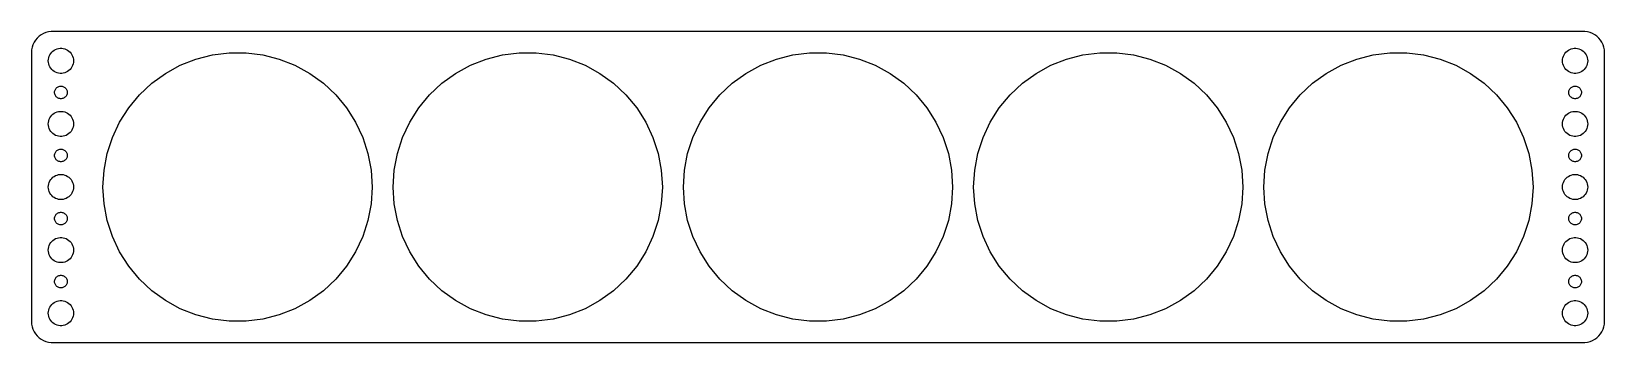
# Model space of a CAD drawing. Header units: metres. Extents: x -187 to 187, y -37 to 37.
import ezdxf

# ---------------------------------------------------------------- set-up
doc = ezdxf.new("R2010")
doc.units = ezdxf.units.M

msp = doc.modelspace()

# ---------------------------------------------------------------- linework, layer by layer
for p, q in [((-186.649, 33.8406), (-186.843, 33.2434)), ((-186.382, 34.4088), (-186.649, 33.8406)), ((-186.045, 34.9389), (-186.382, 34.4088)), ((-185.645, 35.4227), (-186.045, 34.9389)), ((-185.187, 35.8526), (-185.645, 35.4227)), ((-184.679, 36.2216), (-185.187, 35.8526)), ((-184.129, 36.5241), (-184.679, 36.2216)), ((-183.545, 36.7553), (-184.129, 36.5241)), ((-182.937, 36.9114), (-183.545, 36.7553)), ((-182.314, 36.9901), (-182.937, 36.9114)), ((182.314, 36.9901), (-182.314, 36.9901)), ((182.937, 36.9114), (182.314, 36.9901)), ((183.545, 36.7553), (182.937, 36.9114)), ((184.129, 36.5241), (183.545, 36.7553)), ((184.679, 36.2216), (184.129, 36.5241)), ((185.187, 35.8526), (184.679, 36.2216)), ((185.645, 35.4227), (185.187, 35.8526)), ((186.045, 34.9389), (185.645, 35.4227)), ((186.382, 34.4088), (186.045, 34.9389)), ((186.649, 33.8406), (186.382, 34.4088)), ((186.843, 33.2434), (186.649, 33.8406)), ((-186.961, 32.6267), (-187, 32)), ((-187, 32), (-187, -32)), ((-186.843, 33.2434), (-186.961, 32.6267)), ((-183, 30), (-182.976, 30.376)), ((-182.976, 29.624), (-183, 30)), ((-182.976, 30.376), (-182.906, 30.7461)), ((-182.906, 30.7461), (-182.789, 31.1044)), ((-182.789, 31.1044), (-182.629, 31.4453)), ((-182.629, 31.4453), (-182.427, 31.7634)), ((-182.427, 31.7634), (-182.187, 32.0536)), ((-182.187, 32.0536), (-181.912, 32.3115)), ((-181.912, 32.3115), (-181.607, 32.533)), ((-181.607, 32.533), (-181.277, 32.7145)), ((-181.277, 32.7145), (-180.927, 32.8532)), ((-180.927, 32.8532), (-180.562, 32.9469)), ((-180.562, 32.9469), (-180.188, 32.9941)), ((-180.188, 32.9941), (-179.812, 32.9941)), ((-179.812, 32.9941), (-179.438, 32.9469)), ((-179.438, 32.9469), (-179.073, 32.8532)), ((-179.073, 32.8532), (-178.723, 32.7145)), ((-178.723, 32.7145), (-178.393, 32.533)), ((-178.393, 32.533), (-178.088, 32.3115)), ((-178.088, 32.3115), (-177.813, 32.0536)), ((-177.813, 32.0536), (-177.573, 31.7634)), ((-177.573, 31.7634), (-177.371, 31.4453)), ((-177.371, 31.4453), (-177.211, 31.1044)), ((-177.211, 31.1044), (-177.094, 30.7461)), ((-177.094, 30.7461), (-177.024, 30.376)), ((-177.024, 30.376), (-177, 30)), ((-177, 30), (-177.024, 29.624)), ((-151.625, 28.9545), (-147.889, 30.4338)), ((-147.889, 30.4338), (-143.996, 31.4332)), ((-143.996, 31.4332), (-140.009, 31.9368)), ((-140.009, 31.9368), (-135.991, 31.9368)), ((-135.991, 31.9368), (-132.004, 31.4332)), ((-132.004, 31.4332), (-128.111, 30.4338)), ((-128.111, 30.4338), (-124.375, 28.9545)), ((-82.6249, 28.9545), (-78.8885, 30.4338)), ((-78.8885, 30.4338), (-74.9962, 31.4332)), ((-74.9962, 31.4332), (-71.0093, 31.9368)), ((-71.0093, 31.9368), (-66.9907, 31.9368)), ((-66.9907, 31.9368), (-63.0038, 31.4332)), ((-63.0038, 31.4332), (-59.1115, 30.4338)), ((-59.1115, 30.4338), (-55.3751, 28.9545)), ((-13.6249, 28.9545), (-9.88853, 30.4338)), ((-9.88853, 30.4338), (-5.9962, 31.4332)), ((-5.9962, 31.4332), (-2.00929, 31.9368)), ((-2.00929, 31.9368), (2.00929, 31.9368)), ((2.00929, 31.9368), (5.9962, 31.4332)), ((5.9962, 31.4332), (9.88853, 30.4338)), ((9.88853, 30.4338), (13.6249, 28.9545)), ((55.3751, 28.9545), (59.1115, 30.4338)), ((59.1115, 30.4338), (63.0038, 31.4332)), ((63.0038, 31.4332), (66.9907, 31.9368)), ((66.9907, 31.9368), (71.0093, 31.9368)), ((71.0093, 31.9368), (74.9962, 31.4332)), ((74.9962, 31.4332), (78.8885, 30.4338)), ((78.8885, 30.4338), (82.6249, 28.9545)), ((124.375, 28.9545), (128.111, 30.4338)), ((128.111, 30.4338), (132.004, 31.4332)), ((132.004, 31.4332), (135.991, 31.9368)), ((135.991, 31.9368), (140.009, 31.9368)), ((140.009, 31.9368), (143.996, 31.4332)), ((143.996, 31.4332), (147.889, 30.4338)), ((147.889, 30.4338), (151.625, 28.9545)), ((177, 30), (177.024, 30.376)), ((177.024, 29.624), (177, 30)), ((177.024, 30.376), (177.094, 30.7461)), ((177.094, 30.7461), (177.211, 31.1044)), ((177.211, 31.1044), (177.371, 31.4453)), ((177.371, 31.4453), (177.573, 31.7634)), ((177.573, 31.7634), (177.813, 32.0536)), ((177.813, 32.0536), (178.088, 32.3115)), ((178.088, 32.3115), (178.393, 32.533)), ((178.393, 32.533), (178.723, 32.7145)), ((178.723, 32.7145), (179.073, 32.8532)), ((179.073, 32.8532), (179.438, 32.9469)), ((179.438, 32.9469), (179.812, 32.9941)), ((179.812, 32.9941), (180.188, 32.9941)), ((180.188, 32.9941), (180.562, 32.9469)), ((180.562, 32.9469), (180.927, 32.8532)), ((180.927, 32.8532), (181.277, 32.7145)), ((181.277, 32.7145), (181.607, 32.533)), ((181.607, 32.533), (181.912, 32.3115)), ((181.912, 32.3115), (182.187, 32.0536)), ((182.187, 32.0536), (182.427, 31.7634)), ((182.427, 31.7634), (182.629, 31.4453)), ((182.629, 31.4453), (182.789, 31.1044)), ((182.789, 31.1044), (182.906, 30.7461)), ((182.906, 30.7461), (182.976, 30.376)), ((182.976, 30.376), (183, 30)), ((183, 30), (182.976, 29.624)), ((186.961, 32.6267), (186.843, 33.2434)), ((187, 32), (186.961, 32.6267)), ((187, -32), (187, 32)), ((-182.906, 29.2539), (-182.976, 29.624)), ((-182.789, 28.8956), (-182.906, 29.2539)), ((-182.629, 28.5547), (-182.789, 28.8956)), ((-182.427, 28.2366), (-182.629, 28.5547)), ((-182.187, 27.9464), (-182.427, 28.2366)), ((-181.912, 27.6884), (-182.187, 27.9464)), ((-181.607, 27.467), (-181.912, 27.6884)), ((-181.277, 27.2855), (-181.607, 27.467)), ((-180.927, 27.1468), (-181.277, 27.2855)), ((-180.562, 27.0531), (-180.927, 27.1468)), ((-180.188, 27.0059), (-180.562, 27.0531)), ((-179.812, 27.0059), (-180.188, 27.0059)), ((-179.438, 27.0531), (-179.812, 27.0059)), ((-179.073, 27.1468), (-179.438, 27.0531)), ((-178.723, 27.2855), (-179.073, 27.1468)), ((-178.393, 27.467), (-178.723, 27.2855)), ((-178.088, 27.6884), (-178.393, 27.467)), ((-177.813, 27.9464), (-178.088, 27.6884)), ((-177.573, 28.2366), (-177.813, 27.9464)), ((-177.371, 28.5547), (-177.573, 28.2366)), ((-177.211, 28.8956), (-177.371, 28.5547)), ((-177.094, 29.2539), (-177.211, 28.8956)), ((-177.024, 29.624), (-177.094, 29.2539)), ((-158.398, 24.6564), (-155.146, 27.0185)), ((-155.146, 27.0185), (-151.625, 28.9545)), ((-124.375, 28.9545), (-120.854, 27.0185)), ((-120.854, 27.0185), (-117.602, 24.6564)), ((-89.3976, 24.6564), (-86.1465, 27.0185)), ((-86.1465, 27.0185), (-82.6249, 28.9545)), ((-55.3751, 28.9545), (-51.8535, 27.0185)), ((-51.8535, 27.0185), (-48.6024, 24.6564)), ((-20.3976, 24.6564), (-17.1465, 27.0185)), ((-17.1465, 27.0185), (-13.6249, 28.9545)), ((13.6249, 28.9545), (17.1465, 27.0185)), ((17.1465, 27.0185), (20.3976, 24.6564)), ((48.6024, 24.6564), (51.8535, 27.0185)), ((51.8535, 27.0185), (55.3751, 28.9545)), ((82.6249, 28.9545), (86.1465, 27.0185)), ((86.1465, 27.0185), (89.3976, 24.6564)), ((117.602, 24.6564), (120.854, 27.0185)), ((120.854, 27.0185), (124.375, 28.9545)), ((151.625, 28.9545), (155.146, 27.0185)), ((155.146, 27.0185), (158.398, 24.6564)), ((177.094, 29.2539), (177.024, 29.624)), ((177.211, 28.8956), (177.094, 29.2539)), ((177.371, 28.5547), (177.211, 28.8956)), ((177.573, 28.2366), (177.371, 28.5547)), ((177.813, 27.9464), (177.573, 28.2366)), ((178.088, 27.6884), (177.813, 27.9464)), ((178.393, 27.467), (178.088, 27.6884)), ((178.723, 27.2855), (178.393, 27.467)), ((179.073, 27.1468), (178.723, 27.2855)), ((179.438, 27.0531), (179.073, 27.1468)), ((179.812, 27.0059), (179.438, 27.0531)), ((180.188, 27.0059), (179.812, 27.0059)), ((180.562, 27.0531), (180.188, 27.0059)), ((180.927, 27.1468), (180.562, 27.0531)), ((181.277, 27.2855), (180.927, 27.1468)), ((181.607, 27.467), (181.277, 27.2855)), ((181.912, 27.6884), (181.607, 27.467)), ((182.187, 27.9464), (181.912, 27.6884)), ((182.427, 28.2366), (182.187, 27.9464)), ((182.629, 28.5547), (182.427, 28.2366)), ((182.789, 28.8956), (182.629, 28.5547)), ((182.906, 29.2539), (182.789, 28.8956)), ((182.976, 29.624), (182.906, 29.2539)), ((-181.5, 22.5), (-181.488, 22.688)), ((-181.488, 22.312), (-181.5, 22.5)), ((-181.488, 22.688), (-181.453, 22.873)), ((-181.453, 22.873), (-181.395, 23.0522)), ((-181.395, 23.0522), (-181.314, 23.2226)), ((-181.314, 23.2226), (-181.214, 23.3817)), ((-181.214, 23.3817), (-181.093, 23.5268)), ((-181.093, 23.5268), (-180.956, 23.6558)), ((-180.956, 23.6558), (-180.804, 23.7665)), ((-180.804, 23.7665), (-180.639, 23.8572)), ((-180.639, 23.8572), (-180.464, 23.9266)), ((-180.464, 23.9266), (-180.281, 23.9734)), ((-180.281, 23.9734), (-180.094, 23.997)), ((-180.094, 23.997), (-179.906, 23.997)), ((-179.906, 23.997), (-179.719, 23.9734)), ((-179.719, 23.9734), (-179.536, 23.9266)), ((-179.536, 23.9266), (-179.361, 23.8572)), ((-179.361, 23.8572), (-179.196, 23.7665)), ((-179.196, 23.7665), (-179.044, 23.6558)), ((-179.044, 23.6558), (-178.907, 23.5268)), ((-178.907, 23.5268), (-178.786, 23.3817)), ((-178.786, 23.3817), (-178.686, 23.2226)), ((-178.686, 23.2226), (-178.605, 23.0522)), ((-178.605, 23.0522), (-178.547, 22.873)), ((-178.547, 22.873), (-178.512, 22.688)), ((-178.512, 22.688), (-178.5, 22.5)), ((-178.5, 22.5), (-178.512, 22.312)), ((-161.327, 21.9055), (-158.398, 24.6564)), ((-117.602, 24.6564), (-114.673, 21.9055)), ((-92.327, 21.9055), (-89.3976, 24.6564)), ((-48.6024, 24.6564), (-45.673, 21.9055)), ((-23.327, 21.9055), (-20.3976, 24.6564)), ((20.3976, 24.6564), (23.327, 21.9055)), ((45.673, 21.9055), (48.6024, 24.6564)), ((89.3976, 24.6564), (92.327, 21.9055)), ((114.673, 21.9055), (117.602, 24.6564)), ((158.398, 24.6564), (161.327, 21.9055)), ((178.5, 22.5), (178.512, 22.688)), ((178.512, 22.312), (178.5, 22.5)), ((178.512, 22.688), (178.547, 22.873)), ((178.547, 22.873), (178.605, 23.0522)), ((178.605, 23.0522), (178.686, 23.2226)), ((178.686, 23.2226), (178.786, 23.3817)), ((178.786, 23.3817), (178.907, 23.5268)), ((178.907, 23.5268), (179.044, 23.6558)), ((179.044, 23.6558), (179.196, 23.7665)), ((179.196, 23.7665), (179.361, 23.8572)), ((179.361, 23.8572), (179.536, 23.9266)), ((179.536, 23.9266), (179.719, 23.9734)), ((179.719, 23.9734), (179.906, 23.997)), ((179.906, 23.997), (180.094, 23.997)), ((180.094, 23.997), (180.281, 23.9734)), ((180.281, 23.9734), (180.464, 23.9266)), ((180.464, 23.9266), (180.639, 23.8572)), ((180.639, 23.8572), (180.804, 23.7665)), ((180.804, 23.7665), (180.956, 23.6558)), ((180.956, 23.6558), (181.093, 23.5268)), ((181.093, 23.5268), (181.214, 23.3817)), ((181.214, 23.3817), (181.314, 23.2226)), ((181.314, 23.2226), (181.395, 23.0522)), ((181.395, 23.0522), (181.453, 22.873)), ((181.453, 22.873), (181.488, 22.688)), ((181.488, 22.688), (181.5, 22.5)), ((181.5, 22.5), (181.488, 22.312)), ((-181.453, 22.127), (-181.488, 22.312)), ((-181.395, 21.9478), (-181.453, 22.127)), ((-181.314, 21.7774), (-181.395, 21.9478)), ((-181.214, 21.6183), (-181.314, 21.7774)), ((-181.093, 21.4732), (-181.214, 21.6183)), ((-180.956, 21.3442), (-181.093, 21.4732)), ((-180.804, 21.2335), (-180.956, 21.3442)), ((-180.639, 21.1427), (-180.804, 21.2335)), ((-180.464, 21.0734), (-180.639, 21.1427)), ((-180.281, 21.0266), (-180.464, 21.0734)), ((-180.094, 21.003), (-180.281, 21.0266)), ((-179.906, 21.003), (-180.094, 21.003)), ((-179.719, 21.0266), (-179.906, 21.003)), ((-179.536, 21.0734), (-179.719, 21.0266)), ((-179.361, 21.1427), (-179.536, 21.0734)), ((-179.196, 21.2335), (-179.361, 21.1427)), ((-179.044, 21.3442), (-179.196, 21.2335)), ((-178.907, 21.4732), (-179.044, 21.3442)), ((-178.786, 21.6183), (-178.907, 21.4732)), ((-178.686, 21.7774), (-178.786, 21.6183)), ((-178.605, 21.9478), (-178.686, 21.7774)), ((-178.547, 22.127), (-178.605, 21.9478)), ((-178.512, 22.312), (-178.547, 22.127)), ((-166.042, 15.4161), (-163.889, 18.8091)), ((-163.889, 18.8091), (-161.327, 21.9055)), ((-114.673, 21.9055), (-112.111, 18.8091)), ((-112.111, 18.8091), (-109.958, 15.4161)), ((-97.0418, 15.4161), (-94.8885, 18.8091)), ((-94.8885, 18.8091), (-92.327, 21.9055)), ((-45.673, 21.9055), (-43.1115, 18.8091)), ((-43.1115, 18.8091), (-40.9582, 15.4161)), ((-28.0418, 15.4161), (-25.8885, 18.8091)), ((-25.8885, 18.8091), (-23.327, 21.9055)), ((23.327, 21.9055), (25.8885, 18.8091)), ((25.8885, 18.8091), (28.0418, 15.4161)), ((40.9582, 15.4161), (43.1115, 18.8091)), ((43.1115, 18.8091), (45.673, 21.9055)), ((92.327, 21.9055), (94.8885, 18.8091)), ((94.8885, 18.8091), (97.0418, 15.4161)), ((109.958, 15.4161), (112.111, 18.8091)), ((112.111, 18.8091), (114.673, 21.9055)), ((161.327, 21.9055), (163.889, 18.8091)), ((163.889, 18.8091), (166.042, 15.4161)), ((178.547, 22.127), (178.512, 22.312)), ((178.605, 21.9478), (178.547, 22.127)), ((178.686, 21.7774), (178.605, 21.9478)), ((178.786, 21.6183), (178.686, 21.7774)), ((178.907, 21.4732), (178.786, 21.6183)), ((179.044, 21.3442), (178.907, 21.4732)), ((179.196, 21.2335), (179.044, 21.3442)), ((179.361, 21.1427), (179.196, 21.2335)), ((179.536, 21.0734), (179.361, 21.1427)), ((179.719, 21.0266), (179.536, 21.0734)), ((179.906, 21.003), (179.719, 21.0266)), ((180.094, 21.003), (179.906, 21.003)), ((180.281, 21.0266), (180.094, 21.003)), ((180.464, 21.0734), (180.281, 21.0266)), ((180.639, 21.1427), (180.464, 21.0734)), ((180.804, 21.2335), (180.639, 21.1427)), ((180.956, 21.3442), (180.804, 21.2335)), ((181.093, 21.4732), (180.956, 21.3442)), ((181.214, 21.6183), (181.093, 21.4732)), ((181.314, 21.7774), (181.214, 21.6183)), ((181.395, 21.9478), (181.314, 21.7774)), ((181.453, 22.127), (181.395, 21.9478)), ((181.488, 22.312), (181.453, 22.127)), ((-183, 15), (-182.976, 15.376)), ((-182.976, 14.624), (-183, 15)), ((-182.976, 15.376), (-182.906, 15.7461)), ((-182.906, 15.7461), (-182.789, 16.1044)), ((-182.789, 16.1044), (-182.629, 16.4453)), ((-182.629, 16.4453), (-182.427, 16.7634)), ((-182.427, 16.7634), (-182.187, 17.0536)), ((-182.187, 17.0536), (-181.912, 17.3115)), ((-181.912, 17.3115), (-181.607, 17.533)), ((-181.607, 17.533), (-181.277, 17.7145)), ((-181.277, 17.7145), (-180.927, 17.8532)), ((-180.927, 17.8532), (-180.562, 17.9469)), ((-180.562, 17.9469), (-180.188, 17.9941)), ((-180.188, 17.9941), (-179.812, 17.9941)), ((-179.812, 17.9941), (-179.438, 17.9469)), ((-179.438, 17.9469), (-179.073, 17.8532)), ((-179.073, 17.8532), (-178.723, 17.7145)), ((-178.723, 17.7145), (-178.393, 17.533)), ((-178.393, 17.533), (-178.088, 17.3115)), ((-178.088, 17.3115), (-177.813, 17.0536)), ((-177.813, 17.0536), (-177.573, 16.7634)), ((-177.573, 16.7634), (-177.371, 16.4453)), ((-177.371, 16.4453), (-177.211, 16.1044)), ((-177.211, 16.1044), (-177.094, 15.7461)), ((-177.094, 15.7461), (-177.024, 15.376)), ((-177.024, 15.376), (-177, 15)), ((-177, 15), (-177.024, 14.624)), ((-167.753, 11.78), (-166.042, 15.4161)), ((-109.958, 15.4161), (-108.247, 11.78)), ((-98.7528, 11.78), (-97.0418, 15.4161)), ((-40.9582, 15.4161), (-39.2471, 11.78)), ((-29.7528, 11.78), (-28.0418, 15.4161)), ((28.0418, 15.4161), (29.7528, 11.78)), ((39.2471, 11.78), (40.9582, 15.4161)), ((97.0418, 15.4161), (98.7528, 11.78)), ((108.247, 11.78), (109.958, 15.4161)), ((166.042, 15.4161), (167.753, 11.78)), ((177, 15), (177.024, 15.376)), ((177.024, 14.624), (177, 15)), ((177.024, 15.376), (177.094, 15.7461)), ((177.094, 15.7461), (177.211, 16.1044)), ((177.211, 16.1044), (177.371, 16.4453)), ((177.371, 16.4453), (177.573, 16.7634)), ((177.573, 16.7634), (177.813, 17.0536)), ((177.813, 17.0536), (178.088, 17.3115)), ((178.088, 17.3115), (178.393, 17.533)), ((178.393, 17.533), (178.723, 17.7145)), ((178.723, 17.7145), (179.073, 17.8532)), ((179.073, 17.8532), (179.438, 17.9469)), ((179.438, 17.9469), (179.812, 17.9941)), ((179.812, 17.9941), (180.188, 17.9941)), ((180.188, 17.9941), (180.562, 17.9469)), ((180.562, 17.9469), (180.927, 17.8532)), ((180.927, 17.8532), (181.277, 17.7145)), ((181.277, 17.7145), (181.607, 17.533)), ((181.607, 17.533), (181.912, 17.3115)), ((181.912, 17.3115), (182.187, 17.0536)), ((182.187, 17.0536), (182.427, 16.7634)), ((182.427, 16.7634), (182.629, 16.4453)), ((182.629, 16.4453), (182.789, 16.1044)), ((182.789, 16.1044), (182.906, 15.7461)), ((182.906, 15.7461), (182.976, 15.376)), ((182.976, 15.376), (183, 15)), ((183, 15), (182.976, 14.624)), ((-182.906, 14.2539), (-182.976, 14.624)), ((-182.789, 13.8956), (-182.906, 14.2539)), ((-182.629, 13.5547), (-182.789, 13.8956)), ((-182.427, 13.2366), (-182.629, 13.5547)), ((-182.187, 12.9464), (-182.427, 13.2366)), ((-181.912, 12.6884), (-182.187, 12.9464)), ((-181.607, 12.467), (-181.912, 12.6884)), ((-181.277, 12.2855), (-181.607, 12.467)), ((-180.927, 12.1468), (-181.277, 12.2855)), ((-180.562, 12.0531), (-180.927, 12.1468)), ((-180.188, 12.0059), (-180.562, 12.0531)), ((-179.812, 12.0059), (-180.188, 12.0059)), ((-179.438, 12.0531), (-179.812, 12.0059)), ((-179.073, 12.1468), (-179.438, 12.0531)), ((-178.723, 12.2855), (-179.073, 12.1468)), ((-178.393, 12.467), (-178.723, 12.2855)), ((-178.088, 12.6884), (-178.393, 12.467)), ((-177.813, 12.9464), (-178.088, 12.6884)), ((-177.573, 13.2366), (-177.813, 12.9464)), ((-177.371, 13.5547), (-177.573, 13.2366)), ((-177.211, 13.8956), (-177.371, 13.5547)), ((-177.094, 14.2539), (-177.211, 13.8956)), ((-177.024, 14.624), (-177.094, 14.2539)), ((-168.995, 7.95807), (-167.753, 11.78)), ((-108.247, 11.78), (-107.005, 7.95807)), ((-99.9947, 7.95807), (-98.7528, 11.78)), ((-39.2471, 11.78), (-38.0053, 7.95807)), ((-30.9947, 7.95807), (-29.7528, 11.78)), ((29.7528, 11.78), (30.9947, 7.95807)), ((38.0053, 7.95807), (39.2471, 11.78)), ((98.7528, 11.78), (99.9947, 7.95807)), ((107.005, 7.95807), (108.247, 11.78)), ((167.753, 11.78), (168.995, 7.95807)), ((177.094, 14.2539), (177.024, 14.624)), ((177.211, 13.8956), (177.094, 14.2539)), ((177.371, 13.5547), (177.211, 13.8956)), ((177.573, 13.2366), (177.371, 13.5547)), ((177.813, 12.9464), (177.573, 13.2366)), ((178.088, 12.6884), (177.813, 12.9464)), ((178.393, 12.467), (178.088, 12.6884)), ((178.723, 12.2855), (178.393, 12.467)), ((179.073, 12.1468), (178.723, 12.2855)), ((179.438, 12.0531), (179.073, 12.1468)), ((179.812, 12.0059), (179.438, 12.0531)), ((180.188, 12.0059), (179.812, 12.0059)), ((180.562, 12.0531), (180.188, 12.0059)), ((180.927, 12.1468), (180.562, 12.0531)), ((181.277, 12.2855), (180.927, 12.1468)), ((181.607, 12.467), (181.277, 12.2855)), ((181.912, 12.6884), (181.607, 12.467)), ((182.187, 12.9464), (181.912, 12.6884)), ((182.427, 13.2366), (182.187, 12.9464)), ((182.629, 13.5547), (182.427, 13.2366)), ((182.789, 13.8956), (182.629, 13.5547)), ((182.906, 14.2539), (182.789, 13.8956)), ((182.976, 14.624), (182.906, 14.2539)), ((-181.5, 7.5), (-181.488, 7.68799)), ((-181.488, 7.312), (-181.5, 7.5)), ((-181.488, 7.68799), (-181.453, 7.87303)), ((-181.453, 7.87303), (-181.395, 8.05219)), ((-181.395, 8.05219), (-181.314, 8.22263)), ((-181.314, 8.22263), (-181.214, 8.38167)), ((-181.214, 8.38167), (-181.093, 8.52681)), ((-181.093, 8.52681), (-180.956, 8.65576)), ((-180.956, 8.65576), (-180.804, 8.76648)), ((-180.804, 8.76648), (-180.639, 8.85724)), ((-180.639, 8.85724), (-180.464, 8.92657)), ((-180.464, 8.92657), (-180.281, 8.97342)), ((-180.281, 8.97342), (-180.094, 8.99704)), ((-180.094, 8.99704), (-179.906, 8.99704)), ((-179.906, 8.99704), (-179.719, 8.97342)), ((-179.719, 8.97342), (-179.536, 8.92657)), ((-179.536, 8.92657), (-179.361, 8.85724)), ((-179.361, 8.85724), (-179.196, 8.76648)), ((-179.196, 8.76648), (-179.044, 8.65576)), ((-179.044, 8.65576), (-178.907, 8.52681)), ((-178.907, 8.52681), (-178.786, 8.38167)), ((-178.786, 8.38167), (-178.686, 8.22263)), ((-178.686, 8.22263), (-178.605, 8.05219)), ((-178.605, 8.05219), (-178.547, 7.87303)), ((-178.547, 7.87303), (-178.512, 7.68799)), ((-178.512, 7.68799), (-178.5, 7.5)), ((-178.5, 7.5), (-178.512, 7.312)), ((-169.748, 4.01065), (-168.995, 7.95807)), ((-107.005, 7.95807), (-106.252, 4.01065)), ((-100.748, 4.01065), (-99.9947, 7.95807)), ((-38.0053, 7.95807), (-37.2523, 4.01065)), ((-31.7477, 4.01065), (-30.9947, 7.95807)), ((30.9947, 7.95807), (31.7477, 4.01065)), ((37.2523, 4.01065), (38.0053, 7.95807)), ((99.9947, 7.95807), (100.748, 4.01065)), ((106.252, 4.01065), (107.005, 7.95807)), ((168.995, 7.95807), (169.748, 4.01065)), ((178.5, 7.5), (178.512, 7.68799)), ((178.512, 7.312), (178.5, 7.5)), ((178.512, 7.68799), (178.547, 7.87303)), ((178.547, 7.87303), (178.605, 8.05219)), ((178.605, 8.05219), (178.686, 8.22263)), ((178.686, 8.22263), (178.786, 8.38167)), ((178.786, 8.38167), (178.907, 8.52681)), ((178.907, 8.52681), (179.044, 8.65576)), ((179.044, 8.65576), (179.196, 8.76648)), ((179.196, 8.76648), (179.361, 8.85724)), ((179.361, 8.85724), (179.536, 8.92657)), ((179.536, 8.92657), (179.719, 8.97342)), ((179.719, 8.97342), (179.906, 8.99704)), ((179.906, 8.99704), (180.094, 8.99704)), ((180.094, 8.99704), (180.281, 8.97342)), ((180.281, 8.97342), (180.464, 8.92657)), ((180.464, 8.92657), (180.639, 8.85724)), ((180.639, 8.85724), (180.804, 8.76648)), ((180.804, 8.76648), (180.956, 8.65576)), ((180.956, 8.65576), (181.093, 8.52681)), ((181.093, 8.52681), (181.214, 8.38167)), ((181.214, 8.38167), (181.314, 8.22263)), ((181.314, 8.22263), (181.395, 8.05219)), ((181.395, 8.05219), (181.453, 7.87303)), ((181.453, 7.87303), (181.488, 7.68799)), ((181.488, 7.68799), (181.5, 7.5)), ((181.5, 7.5), (181.488, 7.312)), ((-181.453, 7.12695), (-181.488, 7.312)), ((-181.395, 6.9478), (-181.453, 7.12695)), ((-181.314, 6.77736), (-181.395, 6.9478)), ((-181.214, 6.61832), (-181.314, 6.77736)), ((-181.093, 6.47318), (-181.214, 6.61832)), ((-180.956, 6.34422), (-181.093, 6.47318)), ((-180.804, 6.23351), (-180.956, 6.34422)), ((-180.639, 6.14275), (-180.804, 6.23351)), ((-180.464, 6.07341), (-180.639, 6.14275)), ((-180.281, 6.02657), (-180.464, 6.07341)), ((-180.094, 6.00294), (-180.281, 6.02657)), ((-179.906, 6.00294), (-180.094, 6.00294)), ((-179.719, 6.02657), (-179.906, 6.00294)), ((-179.536, 6.07341), (-179.719, 6.02657)), ((-179.361, 6.14275), (-179.536, 6.07341)), ((-179.196, 6.23351), (-179.361, 6.14275)), ((-179.044, 6.34422), (-179.196, 6.23351)), ((-178.907, 6.47318), (-179.044, 6.34422)), ((-178.786, 6.61832), (-178.907, 6.47318)), ((-178.686, 6.77736), (-178.786, 6.61832)), ((-178.605, 6.9478), (-178.686, 6.77736)), ((-178.547, 7.12695), (-178.605, 6.9478)), ((-178.512, 7.312), (-178.547, 7.12695)), ((-170, 0), (-169.748, 4.01065)), ((-106.252, 4.01065), (-106, 0)), ((-101, 0), (-100.748, 4.01065)), ((-37.2523, 4.01065), (-37, 0)), ((-32, 0), (-31.7477, 4.01065)), ((31.7477, 4.01065), (32, 0)), ((37, 0), (37.2523, 4.01065)), ((100.748, 4.01065), (101, 0)), ((106, 0), (106.252, 4.01065)), ((169.748, 4.01065), (170, 0)), ((178.547, 7.12695), (178.512, 7.312)), ((178.605, 6.9478), (178.547, 7.12695)), ((178.686, 6.77736), (178.605, 6.9478)), ((178.786, 6.61832), (178.686, 6.77736)), ((178.907, 6.47318), (178.786, 6.61832)), ((179.044, 6.34422), (178.907, 6.47318)), ((179.196, 6.23351), (179.044, 6.34422)), ((179.361, 6.14275), (179.196, 6.23351)), ((179.536, 6.07341), (179.361, 6.14275)), ((179.719, 6.02657), (179.536, 6.07341)), ((179.906, 6.00294), (179.719, 6.02657)), ((180.094, 6.00294), (179.906, 6.00294)), ((180.281, 6.02657), (180.094, 6.00294)), ((180.464, 6.07341), (180.281, 6.02657)), ((180.639, 6.14275), (180.464, 6.07341)), ((180.804, 6.23351), (180.639, 6.14275)), ((180.956, 6.34422), (180.804, 6.23351)), ((181.093, 6.47318), (180.956, 6.34422)), ((181.214, 6.61832), (181.093, 6.47318)), ((181.314, 6.77736), (181.214, 6.61832)), ((181.395, 6.9478), (181.314, 6.77736)), ((181.453, 7.12695), (181.395, 6.9478)), ((181.488, 7.312), (181.453, 7.12695)), ((-183, 0), (-182.976, 0.37599)), ((-182.976, -0.37599), (-183, 0)), ((-182.976, 0.37599), (-182.906, 0.74606)), ((-182.906, 0.74606), (-182.789, 1.10437)), ((-182.789, 1.10437), (-182.629, 1.44525)), ((-182.629, 1.44525), (-182.427, 1.76335)), ((-182.427, 1.76335), (-182.187, 2.05363)), ((-182.187, 2.05363), (-181.912, 2.31154)), ((-181.912, 2.31154), (-181.607, 2.53297)), ((-181.607, 2.53297), (-181.277, 2.71448)), ((-181.277, 2.71448), (-180.927, 2.85316)), ((-180.927, 2.85316), (-180.562, 2.94685)), ((-180.562, 2.94685), (-180.188, 2.99408)), ((-180.188, 2.99408), (-179.812, 2.99408)), ((-179.812, 2.99408), (-179.438, 2.94685)), ((-179.438, 2.94685), (-179.073, 2.85316)), ((-179.073, 2.85316), (-178.723, 2.71448)), ((-178.723, 2.71448), (-178.393, 2.53297)), ((-178.393, 2.53297), (-178.088, 2.31154)), ((-178.088, 2.31154), (-177.813, 2.05363)), ((-177.813, 2.05363), (-177.573, 1.76335)), ((-177.573, 1.76335), (-177.371, 1.44525)), ((-177.371, 1.44525), (-177.211, 1.10437)), ((-177.211, 1.10437), (-177.094, 0.74606)), ((-177.094, 0.74606), (-177.024, 0.37599)), ((-177.024, 0.37599), (-177, 0)), ((-177, 0), (-177.024, -0.37599)), ((-169.748, -4.01065), (-170, 0)), ((-106, 0), (-106.252, -4.01065)), ((-100.748, -4.01065), (-101, 0)), ((-37, 0), (-37.2523, -4.01065)), ((-31.7477, -4.01065), (-32, 0)), ((32, 0), (31.7477, -4.01065)), ((37.2523, -4.01065), (37, 0)), ((101, 0), (100.748, -4.01065)), ((106.252, -4.01065), (106, 0)), ((170, 0), (169.748, -4.01065)), ((177, 0), (177.024, 0.37599)), ((177.024, -0.37599), (177, 0)), ((177.024, 0.37599), (177.094, 0.74606)), ((177.094, 0.74606), (177.211, 1.10437)), ((177.211, 1.10437), (177.371, 1.44525)), ((177.371, 1.44525), (177.573, 1.76335)), ((177.573, 1.76335), (177.813, 2.05363)), ((177.813, 2.05363), (178.088, 2.31154)), ((178.088, 2.31154), (178.393, 2.53297)), ((178.393, 2.53297), (178.723, 2.71448)), ((178.723, 2.71448), (179.073, 2.85316)), ((179.073, 2.85316), (179.438, 2.94685)), ((179.438, 2.94685), (179.812, 2.99408)), ((179.812, 2.99408), (180.188, 2.99408)), ((180.188, 2.99408), (180.562, 2.94685)), ((180.562, 2.94685), (180.927, 2.85316)), ((180.927, 2.85316), (181.277, 2.71448)), ((181.277, 2.71448), (181.607, 2.53297)), ((181.607, 2.53297), (181.912, 2.31154)), ((181.912, 2.31154), (182.187, 2.05363)), ((182.187, 2.05363), (182.427, 1.76335)), ((182.427, 1.76335), (182.629, 1.44525)), ((182.629, 1.44525), (182.789, 1.10437)), ((182.789, 1.10437), (182.906, 0.74606)), ((182.906, 0.74606), (182.976, 0.37599)), ((182.976, 0.37599), (183, 0)), ((183, 0), (182.976, -0.37599)), ((-182.906, -0.74606), (-182.976, -0.37599)), ((-182.789, -1.10437), (-182.906, -0.74606)), ((-182.629, -1.44525), (-182.789, -1.10437)), ((-182.427, -1.76335), (-182.629, -1.44525)), ((-182.187, -2.05363), (-182.427, -1.76335)), ((-181.912, -2.31154), (-182.187, -2.05363)), ((-181.607, -2.53297), (-181.912, -2.31154)), ((-181.277, -2.71448), (-181.607, -2.53297)), ((-180.927, -2.85316), (-181.277, -2.71448)), ((-180.562, -2.94685), (-180.927, -2.85316)), ((-180.188, -2.99408), (-180.562, -2.94685)), ((-179.812, -2.99408), (-180.188, -2.99408)), ((-179.438, -2.94685), (-179.812, -2.99408)), ((-179.073, -2.85316), (-179.438, -2.94685)), ((-178.723, -2.71448), (-179.073, -2.85316)), ((-178.393, -2.53297), (-178.723, -2.71448)), ((-178.088, -2.31154), (-178.393, -2.53297)), ((-177.813, -2.05363), (-178.088, -2.31154)), ((-177.573, -1.76335), (-177.813, -2.05363)), ((-177.371, -1.44525), (-177.573, -1.76335)), ((-177.211, -1.10437), (-177.371, -1.44525)), ((-177.094, -0.74606), (-177.211, -1.10437)), ((-177.024, -0.37599), (-177.094, -0.74606)), ((177.094, -0.74606), (177.024, -0.37599)), ((177.211, -1.10437), (177.094, -0.74606)), ((177.371, -1.44525), (177.211, -1.10437)), ((177.573, -1.76335), (177.371, -1.44525)), ((177.813, -2.05363), (177.573, -1.76335)), ((178.088, -2.31154), (177.813, -2.05363)), ((178.393, -2.53297), (178.088, -2.31154)), ((178.723, -2.71448), (178.393, -2.53297)), ((179.073, -2.85316), (178.723, -2.71448)), ((179.438, -2.94685), (179.073, -2.85316)), ((179.812, -2.99408), (179.438, -2.94685)), ((180.188, -2.99408), (179.812, -2.99408)), ((180.562, -2.94685), (180.188, -2.99408)), ((180.927, -2.85316), (180.562, -2.94685)), ((181.277, -2.71448), (180.927, -2.85316)), ((181.607, -2.53297), (181.277, -2.71448)), ((181.912, -2.31154), (181.607, -2.53297)), ((182.187, -2.05363), (181.912, -2.31154)), ((182.427, -1.76335), (182.187, -2.05363)), ((182.629, -1.44525), (182.427, -1.76335)), ((182.789, -1.10437), (182.629, -1.44525)), ((182.906, -0.74606), (182.789, -1.10437)), ((182.976, -0.37599), (182.906, -0.74606)), ((-181.5, -7.5), (-181.488, -7.312)), ((-181.488, -7.312), (-181.453, -7.12695)), ((-181.453, -7.12695), (-181.395, -6.9478)), ((-181.395, -6.9478), (-181.314, -6.77736)), ((-181.314, -6.77736), (-181.214, -6.61832)), ((-181.214, -6.61832), (-181.093, -6.47318)), ((-181.093, -6.47318), (-180.956, -6.34422)), ((-180.956, -6.34422), (-180.804, -6.23351)), ((-180.804, -6.23351), (-180.639, -6.14275)), ((-180.639, -6.14275), (-180.464, -6.07341)), ((-180.464, -6.07341), (-180.281, -6.02657)), ((-180.281, -6.02657), (-180.094, -6.00294)), ((-180.094, -6.00294), (-179.906, -6.00294)), ((-179.906, -6.00294), (-179.719, -6.02657)), ((-179.719, -6.02657), (-179.536, -6.07341)), ((-179.536, -6.07341), (-179.361, -6.14275)), ((-179.361, -6.14275), (-179.196, -6.23351)), ((-179.196, -6.23351), (-179.044, -6.34422)), ((-179.044, -6.34422), (-178.907, -6.47318)), ((-178.907, -6.47318), (-178.786, -6.61832)), ((-178.786, -6.61832), (-178.686, -6.77736)), ((-178.686, -6.77736), (-178.605, -6.9478)), ((-178.605, -6.9478), (-178.547, -7.12695)), ((-178.547, -7.12695), (-178.512, -7.312)), ((-178.512, -7.312), (-178.5, -7.5)), ((-168.995, -7.95807), (-169.748, -4.01065)), ((-106.252, -4.01065), (-107.005, -7.95807)), ((-99.9947, -7.95807), (-100.748, -4.01065)), ((-37.2523, -4.01065), (-38.0053, -7.95807)), ((-30.9947, -7.95807), (-31.7477, -4.01065)), ((31.7477, -4.01065), (30.9947, -7.95807)), ((38.0053, -7.95807), (37.2523, -4.01065)), ((100.748, -4.01065), (99.9947, -7.95807)), ((107.005, -7.95807), (106.252, -4.01065)), ((169.748, -4.01065), (168.995, -7.95807)), ((178.5, -7.5), (178.512, -7.312)), ((178.512, -7.312), (178.547, -7.12695)), ((178.547, -7.12695), (178.605, -6.9478)), ((178.605, -6.9478), (178.686, -6.77736)), ((178.686, -6.77736), (178.786, -6.61832)), ((178.786, -6.61832), (178.907, -6.47318)), ((178.907, -6.47318), (179.044, -6.34422)), ((179.044, -6.34422), (179.196, -6.23351)), ((179.196, -6.23351), (179.361, -6.14275)), ((179.361, -6.14275), (179.536, -6.07341)), ((179.536, -6.07341), (179.719, -6.02657)), ((179.719, -6.02657), (179.906, -6.00294)), ((179.906, -6.00294), (180.094, -6.00294)), ((180.094, -6.00294), (180.281, -6.02657)), ((180.281, -6.02657), (180.464, -6.07341)), ((180.464, -6.07341), (180.639, -6.14275)), ((180.639, -6.14275), (180.804, -6.23351)), ((180.804, -6.23351), (180.956, -6.34422)), ((180.956, -6.34422), (181.093, -6.47318)), ((181.093, -6.47318), (181.214, -6.61832)), ((181.214, -6.61832), (181.314, -6.77736)), ((181.314, -6.77736), (181.395, -6.9478)), ((181.395, -6.9478), (181.453, -7.12695)), ((181.453, -7.12695), (181.488, -7.312)), ((181.488, -7.312), (181.5, -7.5)), ((-181.488, -7.68799), (-181.5, -7.5)), ((-181.453, -7.87303), (-181.488, -7.68799)), ((-181.395, -8.05219), (-181.453, -7.87303)), ((-181.314, -8.22263), (-181.395, -8.05219)), ((-181.214, -8.38167), (-181.314, -8.22263)), ((-181.093, -8.52681), (-181.214, -8.38167)), ((-180.956, -8.65576), (-181.093, -8.52681)), ((-180.804, -8.76648), (-180.956, -8.65576)), ((-180.639, -8.85724), (-180.804, -8.76648)), ((-180.464, -8.92657), (-180.639, -8.85724)), ((-180.281, -8.97342), (-180.464, -8.92657)), ((-180.094, -8.99704), (-180.281, -8.97342)), ((-179.906, -8.99704), (-180.094, -8.99704)), ((-179.719, -8.97342), (-179.906, -8.99704)), ((-179.536, -8.92657), (-179.719, -8.97342)), ((-179.361, -8.85724), (-179.536, -8.92657)), ((-179.196, -8.76648), (-179.361, -8.85724)), ((-179.044, -8.65576), (-179.196, -8.76648)), ((-178.907, -8.52681), (-179.044, -8.65576)), ((-178.786, -8.38167), (-178.907, -8.52681)), ((-178.686, -8.22263), (-178.786, -8.38167)), ((-178.605, -8.05219), (-178.686, -8.22263)), ((-178.547, -7.87303), (-178.605, -8.05219)), ((-178.512, -7.68799), (-178.547, -7.87303)), ((-178.5, -7.5), (-178.512, -7.68799)), ((-167.753, -11.78), (-168.995, -7.95807)), ((-107.005, -7.95807), (-108.247, -11.78)), ((-98.7528, -11.78), (-99.9947, -7.95807)), ((-38.0053, -7.95807), (-39.2471, -11.78)), ((-29.7528, -11.78), (-30.9947, -7.95807)), ((30.9947, -7.95807), (29.7528, -11.78)), ((39.2471, -11.78), (38.0053, -7.95807)), ((99.9947, -7.95807), (98.7528, -11.78)), ((108.247, -11.78), (107.005, -7.95807)), ((168.995, -7.95807), (167.753, -11.78)), ((178.512, -7.68799), (178.5, -7.5)), ((178.547, -7.87303), (178.512, -7.68799)), ((178.605, -8.05219), (178.547, -7.87303)), ((178.686, -8.22263), (178.605, -8.05219)), ((178.786, -8.38167), (178.686, -8.22263)), ((178.907, -8.52681), (178.786, -8.38167)), ((179.044, -8.65576), (178.907, -8.52681)), ((179.196, -8.76648), (179.044, -8.65576)), ((179.361, -8.85724), (179.196, -8.76648)), ((179.536, -8.92657), (179.361, -8.85724)), ((179.719, -8.97342), (179.536, -8.92657)), ((179.906, -8.99704), (179.719, -8.97342)), ((180.094, -8.99704), (179.906, -8.99704)), ((180.281, -8.97342), (180.094, -8.99704)), ((180.464, -8.92657), (180.281, -8.97342)), ((180.639, -8.85724), (180.464, -8.92657)), ((180.804, -8.76648), (180.639, -8.85724)), ((180.956, -8.65576), (180.804, -8.76648)), ((181.093, -8.52681), (180.956, -8.65576)), ((181.214, -8.38167), (181.093, -8.52681)), ((181.314, -8.22263), (181.214, -8.38167)), ((181.395, -8.05219), (181.314, -8.22263)), ((181.453, -7.87303), (181.395, -8.05219)), ((181.488, -7.68799), (181.453, -7.87303)), ((181.5, -7.5), (181.488, -7.68799)), ((-183, -15), (-182.976, -14.624)), ((-182.976, -14.624), (-182.906, -14.2539)), ((-182.906, -14.2539), (-182.789, -13.8956)), ((-182.789, -13.8956), (-182.629, -13.5547)), ((-182.629, -13.5547), (-182.427, -13.2366)), ((-182.427, -13.2366), (-182.187, -12.9464)), ((-182.187, -12.9464), (-181.912, -12.6884)), ((-181.912, -12.6884), (-181.607, -12.467)), ((-181.607, -12.467), (-181.277, -12.2855)), ((-181.277, -12.2855), (-180.927, -12.1468)), ((-180.927, -12.1468), (-180.562, -12.0531)), ((-180.562, -12.0531), (-180.188, -12.0059)), ((-180.188, -12.0059), (-179.812, -12.0059)), ((-179.812, -12.0059), (-179.438, -12.0531)), ((-179.438, -12.0531), (-179.073, -12.1468)), ((-179.073, -12.1468), (-178.723, -12.2855)), ((-178.723, -12.2855), (-178.393, -12.467)), ((-178.393, -12.467), (-178.088, -12.6884)), ((-178.088, -12.6884), (-177.813, -12.9464)), ((-177.813, -12.9464), (-177.573, -13.2366)), ((-177.573, -13.2366), (-177.371, -13.5547)), ((-177.371, -13.5547), (-177.211, -13.8956)), ((-177.211, -13.8956), (-177.094, -14.2539)), ((-177.094, -14.2539), (-177.024, -14.624)), ((-177.024, -14.624), (-177, -15)), ((-166.042, -15.4161), (-167.753, -11.78)), ((-108.247, -11.78), (-109.958, -15.4161)), ((-97.0418, -15.4161), (-98.7528, -11.78)), ((-39.2471, -11.78), (-40.9582, -15.4161)), ((-28.0418, -15.4161), (-29.7528, -11.78)), ((29.7528, -11.78), (28.0418, -15.4161)), ((40.9582, -15.4161), (39.2471, -11.78)), ((98.7528, -11.78), (97.0418, -15.4161)), ((109.958, -15.4161), (108.247, -11.78)), ((167.753, -11.78), (166.042, -15.4161)), ((177, -15), (177.024, -14.624)), ((177.024, -14.624), (177.094, -14.2539)), ((177.094, -14.2539), (177.211, -13.8956)), ((177.211, -13.8956), (177.371, -13.5547)), ((177.371, -13.5547), (177.573, -13.2366)), ((177.573, -13.2366), (177.813, -12.9464)), ((177.813, -12.9464), (178.088, -12.6884)), ((178.088, -12.6884), (178.393, -12.467)), ((178.393, -12.467), (178.723, -12.2855)), ((178.723, -12.2855), (179.073, -12.1468)), ((179.073, -12.1468), (179.438, -12.0531)), ((179.438, -12.0531), (179.812, -12.0059)), ((179.812, -12.0059), (180.188, -12.0059)), ((180.188, -12.0059), (180.562, -12.0531)), ((180.562, -12.0531), (180.927, -12.1468)), ((180.927, -12.1468), (181.277, -12.2855)), ((181.277, -12.2855), (181.607, -12.467)), ((181.607, -12.467), (181.912, -12.6884)), ((181.912, -12.6884), (182.187, -12.9464)), ((182.187, -12.9464), (182.427, -13.2366)), ((182.427, -13.2366), (182.629, -13.5547)), ((182.629, -13.5547), (182.789, -13.8956)), ((182.789, -13.8956), (182.906, -14.2539)), ((182.906, -14.2539), (182.976, -14.624)), ((182.976, -14.624), (183, -15)), ((-182.976, -15.376), (-183, -15)), ((-182.906, -15.7461), (-182.976, -15.376)), ((-182.789, -16.1044), (-182.906, -15.7461)), ((-182.629, -16.4453), (-182.789, -16.1044)), ((-182.427, -16.7634), (-182.629, -16.4453)), ((-182.187, -17.0536), (-182.427, -16.7634)), ((-181.912, -17.3115), (-182.187, -17.0536)), ((-181.607, -17.533), (-181.912, -17.3115)), ((-181.277, -17.7145), (-181.607, -17.533)), ((-180.927, -17.8532), (-181.277, -17.7145)), ((-180.562, -17.9469), (-180.927, -17.8532)), ((-180.188, -17.9941), (-180.562, -17.9469)), ((-179.812, -17.9941), (-180.188, -17.9941)), ((-179.438, -17.9469), (-179.812, -17.9941)), ((-179.073, -17.8532), (-179.438, -17.9469)), ((-178.723, -17.7145), (-179.073, -17.8532)), ((-178.393, -17.533), (-178.723, -17.7145)), ((-178.088, -17.3115), (-178.393, -17.533)), ((-177.813, -17.0536), (-178.088, -17.3115)), ((-177.573, -16.7634), (-177.813, -17.0536)), ((-177.371, -16.4453), (-177.573, -16.7634)), ((-177.211, -16.1044), (-177.371, -16.4453)), ((-177.094, -15.7461), (-177.211, -16.1044)), ((-177.024, -15.376), (-177.094, -15.7461)), ((-177, -15), (-177.024, -15.376)), ((-163.889, -18.8091), (-166.042, -15.4161)), ((-109.958, -15.4161), (-112.111, -18.8091)), ((-94.8885, -18.8091), (-97.0418, -15.4161)), ((-40.9582, -15.4161), (-43.1115, -18.8091)), ((-25.8885, -18.8091), (-28.0418, -15.4161)), ((28.0418, -15.4161), (25.8885, -18.8091)), ((43.1115, -18.8091), (40.9582, -15.4161)), ((97.0418, -15.4161), (94.8885, -18.8091)), ((112.111, -18.8091), (109.958, -15.4161)), ((166.042, -15.4161), (163.889, -18.8091)), ((177.024, -15.376), (177, -15)), ((177.094, -15.7461), (177.024, -15.376)), ((177.211, -16.1044), (177.094, -15.7461)), ((177.371, -16.4453), (177.211, -16.1044)), ((177.573, -16.7634), (177.371, -16.4453)), ((177.813, -17.0536), (177.573, -16.7634)), ((178.088, -17.3115), (177.813, -17.0536)), ((178.393, -17.533), (178.088, -17.3115)), ((178.723, -17.7145), (178.393, -17.533)), ((179.073, -17.8532), (178.723, -17.7145)), ((179.438, -17.9469), (179.073, -17.8532)), ((179.812, -17.9941), (179.438, -17.9469)), ((180.188, -17.9941), (179.812, -17.9941)), ((180.562, -17.9469), (180.188, -17.9941)), ((180.927, -17.8532), (180.562, -17.9469)), ((181.277, -17.7145), (180.927, -17.8532)), ((181.607, -17.533), (181.277, -17.7145)), ((181.912, -17.3115), (181.607, -17.533)), ((182.187, -17.0536), (181.912, -17.3115)), ((182.427, -16.7634), (182.187, -17.0536)), ((182.629, -16.4453), (182.427, -16.7634)), ((182.789, -16.1044), (182.629, -16.4453)), ((182.906, -15.7461), (182.789, -16.1044)), ((182.976, -15.376), (182.906, -15.7461)), ((183, -15), (182.976, -15.376)), ((-181.5, -22.5), (-181.488, -22.312)), ((-181.488, -22.312), (-181.453, -22.127)), ((-181.453, -22.127), (-181.395, -21.9478)), ((-181.395, -21.9478), (-181.314, -21.7774)), ((-181.314, -21.7774), (-181.214, -21.6183)), ((-181.214, -21.6183), (-181.093, -21.4732)), ((-181.093, -21.4732), (-180.956, -21.3442)), ((-180.956, -21.3442), (-180.804, -21.2335)), ((-180.804, -21.2335), (-180.639, -21.1427)), ((-180.639, -21.1427), (-180.464, -21.0734)), ((-180.464, -21.0734), (-180.281, -21.0266)), ((-180.281, -21.0266), (-180.094, -21.003)), ((-180.094, -21.003), (-179.906, -21.003)), ((-179.906, -21.003), (-179.719, -21.0266)), ((-179.719, -21.0266), (-179.536, -21.0734)), ((-179.536, -21.0734), (-179.361, -21.1427)), ((-179.361, -21.1427), (-179.196, -21.2335)), ((-179.196, -21.2335), (-179.044, -21.3442)), ((-179.044, -21.3442), (-178.907, -21.4732)), ((-178.907, -21.4732), (-178.786, -21.6183)), ((-178.786, -21.6183), (-178.686, -21.7774)), ((-178.686, -21.7774), (-178.605, -21.9478)), ((-178.605, -21.9478), (-178.547, -22.127)), ((-178.547, -22.127), (-178.512, -22.312)), ((-178.512, -22.312), (-178.5, -22.5)), ((-161.327, -21.9055), (-163.889, -18.8091)), ((-158.398, -24.6564), (-161.327, -21.9055)), ((-114.673, -21.9055), (-117.602, -24.6564)), ((-112.111, -18.8091), (-114.673, -21.9055)), ((-92.327, -21.9055), (-94.8885, -18.8091)), ((-89.3976, -24.6564), (-92.327, -21.9055)), ((-45.673, -21.9055), (-48.6024, -24.6564)), ((-43.1115, -18.8091), (-45.673, -21.9055)), ((-23.327, -21.9055), (-25.8885, -18.8091)), ((-20.3976, -24.6564), (-23.327, -21.9055)), ((23.327, -21.9055), (20.3976, -24.6564)), ((25.8885, -18.8091), (23.327, -21.9055)), ((45.673, -21.9055), (43.1115, -18.8091)), ((48.6024, -24.6564), (45.673, -21.9055)), ((92.327, -21.9055), (89.3976, -24.6564)), ((94.8885, -18.8091), (92.327, -21.9055)), ((114.673, -21.9055), (112.111, -18.8091)), ((117.602, -24.6564), (114.673, -21.9055)), ((161.327, -21.9055), (158.398, -24.6564)), ((163.889, -18.8091), (161.327, -21.9055)), ((178.5, -22.5), (178.512, -22.312)), ((178.512, -22.312), (178.547, -22.127)), ((178.547, -22.127), (178.605, -21.9478)), ((178.605, -21.9478), (178.686, -21.7774)), ((178.686, -21.7774), (178.786, -21.6183)), ((178.786, -21.6183), (178.907, -21.4732)), ((178.907, -21.4732), (179.044, -21.3442)), ((179.044, -21.3442), (179.196, -21.2335)), ((179.196, -21.2335), (179.361, -21.1427)), ((179.361, -21.1427), (179.536, -21.0734)), ((179.536, -21.0734), (179.719, -21.0266)), ((179.719, -21.0266), (179.906, -21.003)), ((179.906, -21.003), (180.094, -21.003)), ((180.094, -21.003), (180.281, -21.0266)), ((180.281, -21.0266), (180.464, -21.0734)), ((180.464, -21.0734), (180.639, -21.1427)), ((180.639, -21.1427), (180.804, -21.2335)), ((180.804, -21.2335), (180.956, -21.3442)), ((180.956, -21.3442), (181.093, -21.4732)), ((181.093, -21.4732), (181.214, -21.6183)), ((181.214, -21.6183), (181.314, -21.7774)), ((181.314, -21.7774), (181.395, -21.9478)), ((181.395, -21.9478), (181.453, -22.127)), ((181.453, -22.127), (181.488, -22.312)), ((181.488, -22.312), (181.5, -22.5)), ((-181.488, -22.688), (-181.5, -22.5)), ((-181.453, -22.873), (-181.488, -22.688)), ((-181.395, -23.0522), (-181.453, -22.873)), ((-181.314, -23.2226), (-181.395, -23.0522)), ((-181.214, -23.3817), (-181.314, -23.2226)), ((-181.093, -23.5268), (-181.214, -23.3817)), ((-180.956, -23.6558), (-181.093, -23.5268)), ((-180.804, -23.7665), (-180.956, -23.6558)), ((-180.639, -23.8572), (-180.804, -23.7665)), ((-180.464, -23.9266), (-180.639, -23.8572)), ((-180.281, -23.9734), (-180.464, -23.9266)), ((-180.094, -23.997), (-180.281, -23.9734)), ((-179.906, -23.997), (-180.094, -23.997)), ((-179.719, -23.9734), (-179.906, -23.997)), ((-179.536, -23.9266), (-179.719, -23.9734)), ((-179.361, -23.8572), (-179.536, -23.9266)), ((-179.196, -23.7665), (-179.361, -23.8572)), ((-179.044, -23.6558), (-179.196, -23.7665)), ((-178.907, -23.5268), (-179.044, -23.6558)), ((-178.786, -23.3817), (-178.907, -23.5268)), ((-178.686, -23.2226), (-178.786, -23.3817)), ((-178.605, -23.0522), (-178.686, -23.2226)), ((-178.547, -22.873), (-178.605, -23.0522)), ((-178.512, -22.688), (-178.547, -22.873)), ((-178.5, -22.5), (-178.512, -22.688)), ((-155.146, -27.0185), (-158.398, -24.6564)), ((-117.602, -24.6564), (-120.854, -27.0185)), ((-86.1465, -27.0185), (-89.3976, -24.6564)), ((-48.6024, -24.6564), (-51.8535, -27.0185)), ((-17.1465, -27.0185), (-20.3976, -24.6564)), ((20.3976, -24.6564), (17.1465, -27.0185)), ((51.8535, -27.0185), (48.6024, -24.6564)), ((89.3976, -24.6564), (86.1465, -27.0185)), ((120.854, -27.0185), (117.602, -24.6564)), ((158.398, -24.6564), (155.146, -27.0185)), ((178.512, -22.688), (178.5, -22.5)), ((178.547, -22.873), (178.512, -22.688)), ((178.605, -23.0522), (178.547, -22.873)), ((178.686, -23.2226), (178.605, -23.0522)), ((178.786, -23.3817), (178.686, -23.2226)), ((178.907, -23.5268), (178.786, -23.3817)), ((179.044, -23.6558), (178.907, -23.5268)), ((179.196, -23.7665), (179.044, -23.6558)), ((179.361, -23.8572), (179.196, -23.7665)), ((179.536, -23.9266), (179.361, -23.8572)), ((179.719, -23.9734), (179.536, -23.9266)), ((179.906, -23.997), (179.719, -23.9734)), ((180.094, -23.997), (179.906, -23.997)), ((180.281, -23.9734), (180.094, -23.997)), ((180.464, -23.9266), (180.281, -23.9734)), ((180.639, -23.8572), (180.464, -23.9266)), ((180.804, -23.7665), (180.639, -23.8572)), ((180.956, -23.6558), (180.804, -23.7665)), ((181.093, -23.5268), (180.956, -23.6558)), ((181.214, -23.3817), (181.093, -23.5268)), ((181.314, -23.2226), (181.214, -23.3817)), ((181.395, -23.0522), (181.314, -23.2226)), ((181.453, -22.873), (181.395, -23.0522)), ((181.488, -22.688), (181.453, -22.873)), ((181.5, -22.5), (181.488, -22.688)), ((-183, -30), (-182.976, -29.624)), ((-182.976, -29.624), (-182.906, -29.2539)), ((-182.906, -29.2539), (-182.789, -28.8956)), ((-182.789, -28.8956), (-182.629, -28.5547)), ((-182.629, -28.5547), (-182.427, -28.2366)), ((-182.427, -28.2366), (-182.187, -27.9464)), ((-182.187, -27.9464), (-181.912, -27.6884)), ((-181.912, -27.6884), (-181.607, -27.467)), ((-181.607, -27.467), (-181.277, -27.2855)), ((-181.277, -27.2855), (-180.927, -27.1468)), ((-180.927, -27.1468), (-180.562, -27.0531)), ((-180.562, -27.0531), (-180.188, -27.0059)), ((-180.188, -27.0059), (-179.812, -27.0059)), ((-179.812, -27.0059), (-179.438, -27.0531)), ((-179.438, -27.0531), (-179.073, -27.1468)), ((-179.073, -27.1468), (-178.723, -27.2855)), ((-178.723, -27.2855), (-178.393, -27.467)), ((-178.393, -27.467), (-178.088, -27.6884)), ((-178.088, -27.6884), (-177.813, -27.9464)), ((-177.813, -27.9464), (-177.573, -28.2366)), ((-177.573, -28.2366), (-177.371, -28.5547)), ((-177.371, -28.5547), (-177.211, -28.8956)), ((-177.211, -28.8956), (-177.094, -29.2539)), ((-177.094, -29.2539), (-177.024, -29.624)), ((-177.024, -29.624), (-177, -30)), ((-151.625, -28.9545), (-155.146, -27.0185)), ((-147.889, -30.4338), (-151.625, -28.9545)), ((-124.375, -28.9545), (-128.111, -30.4338)), ((-120.854, -27.0185), (-124.375, -28.9545)), ((-82.6249, -28.9545), (-86.1465, -27.0185)), ((-78.8885, -30.4338), (-82.6249, -28.9545)), ((-55.3751, -28.9545), (-59.1115, -30.4338)), ((-51.8535, -27.0185), (-55.3751, -28.9545)), ((-13.6249, -28.9545), (-17.1465, -27.0185)), ((-9.88853, -30.4338), (-13.6249, -28.9545)), ((13.6249, -28.9545), (9.88853, -30.4338)), ((17.1465, -27.0185), (13.6249, -28.9545)), ((55.3751, -28.9545), (51.8535, -27.0185)), ((59.1115, -30.4338), (55.3751, -28.9545)), ((82.6249, -28.9545), (78.8885, -30.4338)), ((86.1465, -27.0185), (82.6249, -28.9545)), ((124.375, -28.9545), (120.854, -27.0185)), ((128.111, -30.4338), (124.375, -28.9545)), ((151.625, -28.9545), (147.889, -30.4338)), ((155.146, -27.0185), (151.625, -28.9545)), ((177, -30), (177.024, -29.624)), ((177.024, -29.624), (177.094, -29.2539)), ((177.094, -29.2539), (177.211, -28.8956)), ((177.211, -28.8956), (177.371, -28.5547)), ((177.371, -28.5547), (177.573, -28.2366)), ((177.573, -28.2366), (177.813, -27.9464)), ((177.813, -27.9464), (178.088, -27.6884)), ((178.088, -27.6884), (178.393, -27.467)), ((178.393, -27.467), (178.723, -27.2855)), ((178.723, -27.2855), (179.073, -27.1468)), ((179.073, -27.1468), (179.438, -27.0531)), ((179.438, -27.0531), (179.812, -27.0059)), ((179.812, -27.0059), (180.188, -27.0059)), ((180.188, -27.0059), (180.562, -27.0531)), ((180.562, -27.0531), (180.927, -27.1468)), ((180.927, -27.1468), (181.277, -27.2855)), ((181.277, -27.2855), (181.607, -27.467)), ((181.607, -27.467), (181.912, -27.6884)), ((181.912, -27.6884), (182.187, -27.9464)), ((182.187, -27.9464), (182.427, -28.2366)), ((182.427, -28.2366), (182.629, -28.5547)), ((182.629, -28.5547), (182.789, -28.8956)), ((182.789, -28.8956), (182.906, -29.2539)), ((182.906, -29.2539), (182.976, -29.624)), ((182.976, -29.624), (183, -30)), ((-187, -32), (-186.961, -32.6267)), ((-186.961, -32.6267), (-186.843, -33.2434)), ((-186.843, -33.2434), (-186.649, -33.8406)), ((-182.976, -30.376), (-183, -30)), ((-182.906, -30.7461), (-182.976, -30.376)), ((-182.789, -31.1044), (-182.906, -30.7461)), ((-182.629, -31.4453), (-182.789, -31.1044)), ((-182.427, -31.7634), (-182.629, -31.4453)), ((-182.187, -32.0536), (-182.427, -31.7634)), ((-181.912, -32.3115), (-182.187, -32.0536)), ((-181.607, -32.533), (-181.912, -32.3115)), ((-181.277, -32.7145), (-181.607, -32.533)), ((-180.927, -32.8532), (-181.277, -32.7145)), ((-180.562, -32.9469), (-180.927, -32.8532)), ((-180.188, -32.9941), (-180.562, -32.9469)), ((-179.812, -32.9941), (-180.188, -32.9941)), ((-179.438, -32.9469), (-179.812, -32.9941)), ((-179.073, -32.8532), (-179.438, -32.9469)), ((-178.723, -32.7145), (-179.073, -32.8532)), ((-178.393, -32.533), (-178.723, -32.7145)), ((-178.088, -32.3115), (-178.393, -32.533)), ((-177.813, -32.0536), (-178.088, -32.3115)), ((-177.573, -31.7634), (-177.813, -32.0536)), ((-177.371, -31.4453), (-177.573, -31.7634)), ((-177.211, -31.1044), (-177.371, -31.4453)), ((-177.094, -30.7461), (-177.211, -31.1044)), ((-177.024, -30.376), (-177.094, -30.7461)), ((-177, -30), (-177.024, -30.376)), ((-143.996, -31.4332), (-147.889, -30.4338)), ((-140.009, -31.9368), (-143.996, -31.4332)), ((-135.991, -31.9368), (-140.009, -31.9368)), ((-132.004, -31.4332), (-135.991, -31.9368)), ((-128.111, -30.4338), (-132.004, -31.4332)), ((-74.9962, -31.4332), (-78.8885, -30.4338)), ((-71.0093, -31.9368), (-74.9962, -31.4332)), ((-66.9907, -31.9368), (-71.0093, -31.9368)), ((-63.0038, -31.4332), (-66.9907, -31.9368)), ((-59.1115, -30.4338), (-63.0038, -31.4332)), ((-5.9962, -31.4332), (-9.88853, -30.4338)), ((-2.00929, -31.9368), (-5.9962, -31.4332)), ((2.00929, -31.9368), (-2.00929, -31.9368)), ((5.9962, -31.4332), (2.00929, -31.9368)), ((9.88853, -30.4338), (5.9962, -31.4332)), ((63.0038, -31.4332), (59.1115, -30.4338)), ((66.9907, -31.9368), (63.0038, -31.4332)), ((71.0093, -31.9368), (66.9907, -31.9368)), ((74.9962, -31.4332), (71.0093, -31.9368)), ((78.8885, -30.4338), (74.9962, -31.4332)), ((132.004, -31.4332), (128.111, -30.4338)), ((135.991, -31.9368), (132.004, -31.4332)), ((140.009, -31.9368), (135.991, -31.9368)), ((143.996, -31.4332), (140.009, -31.9368)), ((147.889, -30.4338), (143.996, -31.4332)), ((177.024, -30.376), (177, -30)), ((177.094, -30.7461), (177.024, -30.376)), ((177.211, -31.1044), (177.094, -30.7461)), ((177.371, -31.4453), (177.211, -31.1044)), ((177.573, -31.7634), (177.371, -31.4453)), ((177.813, -32.0536), (177.573, -31.7634)), ((178.088, -32.3115), (177.813, -32.0536)), ((178.393, -32.533), (178.088, -32.3115)), ((178.723, -32.7145), (178.393, -32.533)), ((179.073, -32.8532), (178.723, -32.7145)), ((179.438, -32.9469), (179.073, -32.8532)), ((179.812, -32.9941), (179.438, -32.9469)), ((180.188, -32.9941), (179.812, -32.9941)), ((180.562, -32.9469), (180.188, -32.9941)), ((180.927, -32.8532), (180.562, -32.9469)), ((181.277, -32.7145), (180.927, -32.8532)), ((181.607, -32.533), (181.277, -32.7145)), ((181.912, -32.3115), (181.607, -32.533)), ((182.187, -32.0536), (181.912, -32.3115)), ((182.427, -31.7634), (182.187, -32.0536)), ((182.629, -31.4453), (182.427, -31.7634)), ((182.789, -31.1044), (182.629, -31.4453)), ((182.906, -30.7461), (182.789, -31.1044)), ((182.976, -30.376), (182.906, -30.7461)), ((183, -30), (182.976, -30.376)), ((186.649, -33.8406), (186.843, -33.2434)), ((186.843, -33.2434), (186.961, -32.6267)), ((186.961, -32.6267), (187, -32)), ((-186.649, -33.8406), (-186.382, -34.4088)), ((-186.382, -34.4088), (-186.045, -34.9389)), ((-186.045, -34.9389), (-185.645, -35.4227)), ((-185.645, -35.4227), (-185.187, -35.8526)), ((-185.187, -35.8526), (-184.679, -36.2216)), ((-184.679, -36.2216), (-184.129, -36.5241)), ((-184.129, -36.5241), (-183.545, -36.7553)), ((-183.545, -36.7553), (-182.937, -36.9114)), ((-182.937, -36.9114), (-182.314, -36.9901)), ((-182.314, -36.9901), (182.314, -36.9901)), ((182.314, -36.9901), (182.937, -36.9114)), ((182.937, -36.9114), (183.545, -36.7553)), ((183.545, -36.7553), (184.129, -36.5241)), ((184.129, -36.5241), (184.679, -36.2216)), ((184.679, -36.2216), (185.187, -35.8526)), ((185.187, -35.8526), (185.645, -35.4227)), ((185.645, -35.4227), (186.045, -34.9389)), ((186.045, -34.9389), (186.382, -34.4088)), ((186.382, -34.4088), (186.649, -33.8406))]:
    msp.add_line(p, q)

doc.saveas('drawing.dxf')
